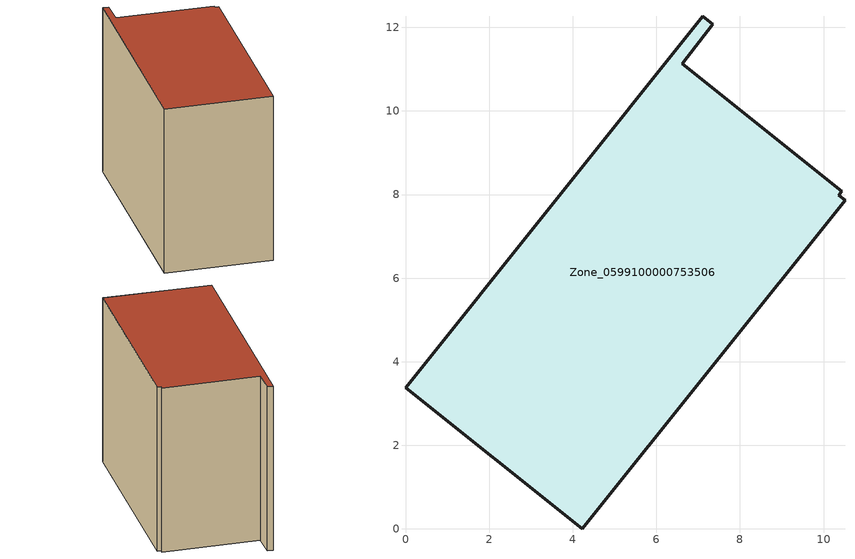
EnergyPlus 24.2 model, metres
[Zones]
Zone_0599100000753506
 floor ground (C_G): 4.23,0 0,3.38 7.11,12.27 7.35,12.08 6.62,11.13 10.44,8.08 10.36,7.99 10.51,7.86 z0.43
 wall outside (C_F): 7.35,12.08 7.11,12.27 0,3.38 4.23,0 10.51,7.86 10.36,7.99 10.44,8.08 6.62,11.13 7.35,12.08 z0.43:9.18
 roof outside (C_R): 4.23,0 10.51,7.86 10.36,7.99 10.44,8.08 6.62,11.13 7.35,12.08 7.11,12.27 0,3.38 z9.18
[BUILDING]
Pand.0599100000753506: North Axis=0; Terrain=City; Loads Convergence Tolerance Value=0.04; Temperature Convergence Tolerance Value=0.4; Solar Distribution=FullExterior; Maximum Number of Warmup Days=25; Minimum Number of Warmup Days=1
[Site:Location]
Rotterdam.The.Hague.AP_ZH_NLD Design_Conditions: Latitude=51.96; Longitude=4.45; Time Zone=1; Elevation=-4.5
[SITE:GROUNDTEMPERATURE:BUILDINGSURFACE]
18, 18, 18, 18, 18, 18, 18, 18, 18, 18, 18, 18
[MATERIAL] Thermal Absorptance=0.9; Solar Absorptance=0.7; Visible Absorptance=0.7
Name | Roughness | Thickness | Conductivity | Density | Specific Heat
G.TI.2006-2014 | MediumSmooth | 0.15 | 0.06 | 540 | 1210
F.TI.2006-2014 | Rough | 0.3 | 0.12 | 1920 | 840
R.TI.2006-2014 | MediumRough | 0.2 | 0.08 | 1500 | 1000
[CONSTRUCTION]
C_G: G.TI.2006-2014
C_F: F.TI.2006-2014
C_R: R.TI.2006-2014
[ZONE]
Zone_0599100000753506: Type=1; Multiplier=1; Ceiling Height=Autocalculate; Volume=Autocalculate; Floor Area=autocalculate; Part of Total Floor Area=Yes
[ZONEINFILTRATION:DESIGNFLOWRATE]
Infil_Zone_0599100000753506: Zone or ZoneList or Space or SpaceList=Zone_0599100000753506; Schedule=AlwaysOn; Design Flow Rate Calculation Method=Flow/Area; Flow Rate per Floor Area=0.0015; Constant Term Coefficient=1; Temperature Term Coefficient=0; Velocity Term Coefficient=0; Velocity Squared Term Coefficient=0
[HVACTEMPLATE:ZONE:IDEALLOADSAIRSYSTEM]
Zone_0599100000753506: Maximum Heating Supply Air Temperature=50; Minimum Cooling Supply Air Temperature=13; Maximum Heating Supply Air Humidity Ratio=0.0156; Minimum Cooling Supply Air Humidity Ratio=0.0077; Heating Limit=NoLimit; Cooling Limit=NoLimit; Dehumidification Control Type=ConstantSensibleHeatRatio; Cooling Sensible Heat Ratio=0.7; Dehumidification Setpoint=60; Humidification Control Type=None; Humidification Setpoint=30; Outdoor Air Method=None; Outdoor Air Flow Rate per Person=0.00944; Outdoor Air Flow Rate per Zone Floor Area=0; Outdoor Air Flow Rate per Zone=0; Demand Controlled Ventilation Type=None; Outdoor Air Economizer Type=NoEconomizer; Heat Recovery Type=None; Sensible Heat Recovery Effectiveness=0.7; Latent Heat Recovery Effectiveness=0.65
[ZONECONTROL:THERMOSTAT]
ThermostatControl_Zone_0599100000753506: Zone or ZoneList=Zone_0599100000753506; Control Type Schedule=DualSetpointControlType; Control 1=Thermostat_Zone_0599100000753506; Temperature Difference Between Cutout And Setpoint=0
[THERMOSTATSETPOINT:DUALSETPOINT]
Thermostat_Zone_0599100000753506: Heating Setpoint Temperature Schedule=HeatingSetpoint_Zone_0599100000753506; Cooling Setpoint Temperature Schedule=CoolingSetpoint_Zone_0599100000753506
[SCHEDULE:COMPACT]
HeatingSetpoint_Zone_0599100000753506: Through: 12/31, For: AllDays, Until: 24:00, 21
CoolingSetpoint_Zone_0599100000753506: Through: 12/31, For: AllDays, Until: 24:00, 24
DualSetpointControlType: Through: 12/31, For: AllDays, Until: 24:00, 4
AlwaysOn: Through: 12/31, For: AllDays, Until: 24:00, 1
